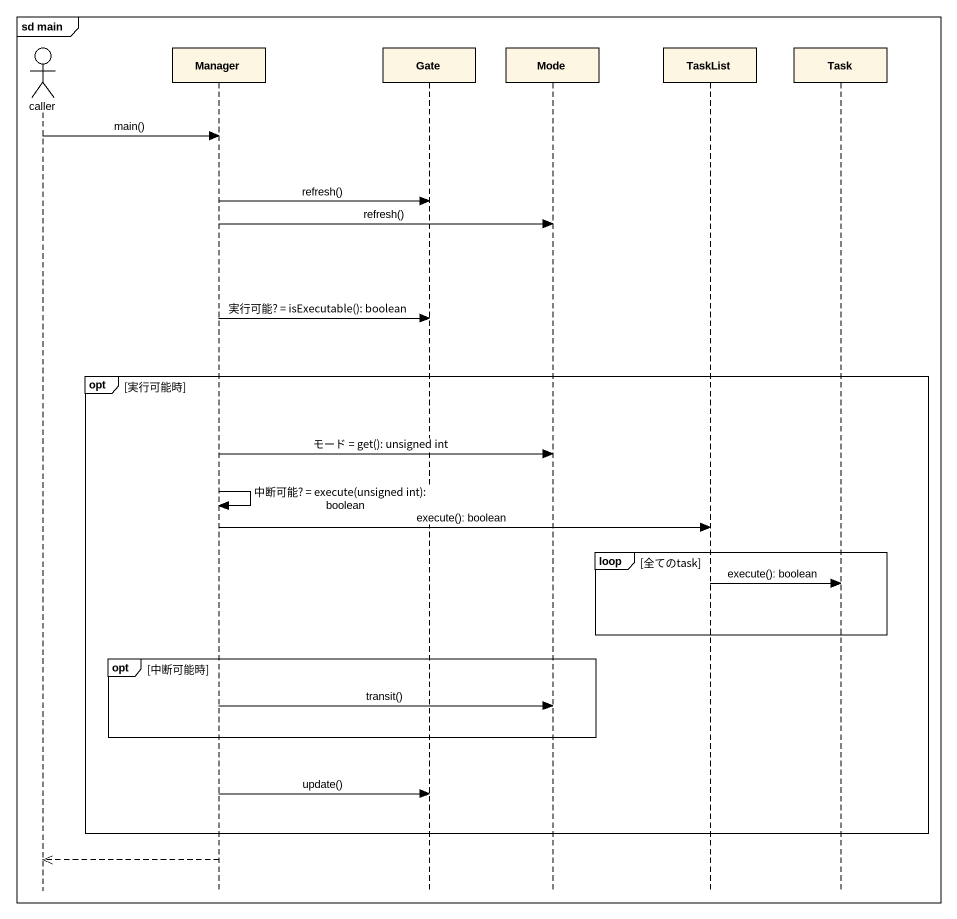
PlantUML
@startuml
mainframe sd main
hide footbox
actor caller
participant Manager
participant Gate
participant Mode
participant TaskList
participant Task

caller -> Manager : main()
Manager -> Gate : refresh()
Manager -> Mode : refresh()
Manager -> Gate : 実行可能? = isExecutable(): boolean
opt 実行可能時
  Manager -> Mode : モード = get(): unsigned int
  Manager -> Manager : 中断可能? = execute(unsigned int): boolean
  Manager -> TaskList : execute(): boolean
  loop 全てのtask
    TaskList -> Task : execute(): boolean
  end
  opt 中断可能時
    Manager -> Mode : transit()
  end
  Manager -> Gate : update()
end
Manager -->> caller
@enduml
